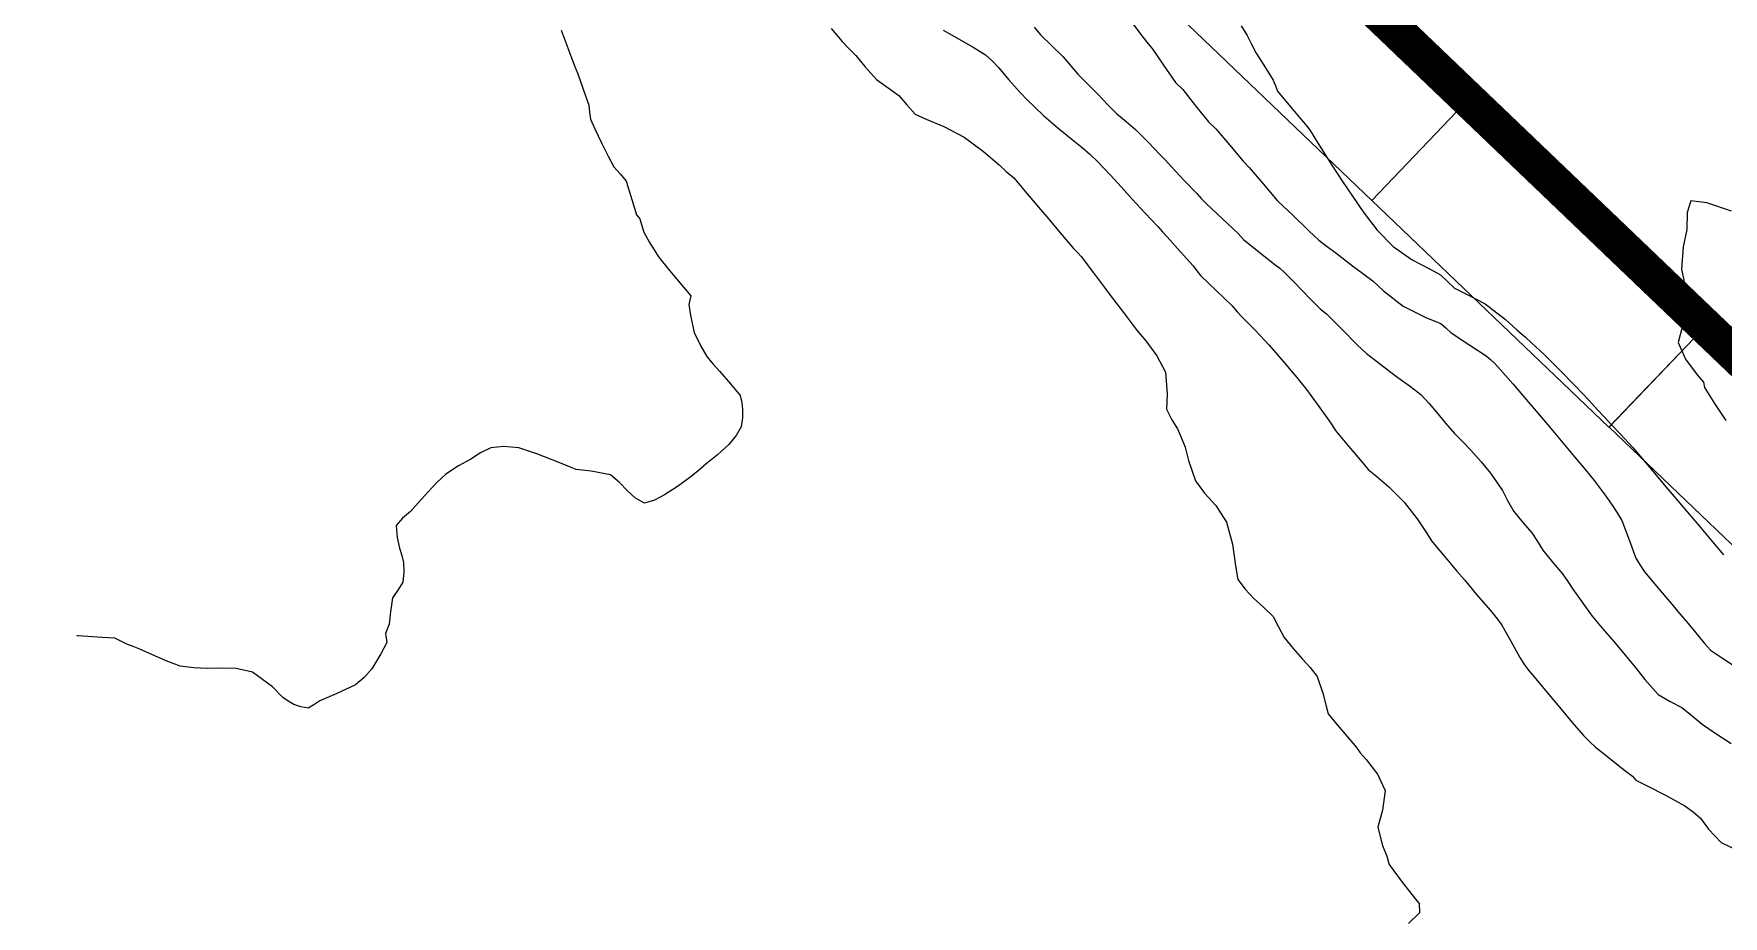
# Model space of a CAD drawing. Header units: metres. Extents: x 354768 to 355417, y 9249536 to 9250102.
# Drawn here: x 354813.39 to 354829.86, y 9249834.51 to 9249843.12 of the extents above; entities that cross this region are included whole.
import ezdxf

# ---------------------------------------------------------------- set-up
doc = ezdxf.new("R2010")
doc.units = ezdxf.units.M
doc.header["$LTSCALE"] = 0.25
doc.linetypes.add('DASHED', pattern=[1.524, 1.27, -0.254])
for name, color, linetype, lineweight in [('ARQ-BASE', 8, 'CONTINUOUS', 13), ('ARQ-VEREDA', 9, 'CONTINUOUS', 9), ('LIMITE-INTERV', 1, 'DASHED', 70)]:
    doc.layers.add(name, color=color, linetype=linetype, lineweight=lineweight)
doc.layers.add('CURVAS', color=33, linetype='CONTINUOUS', lineweight=13, true_color=0xb08860)

# ---------------------------------------------------------------- blocks, each defined once
blk = doc.blocks.new('ARQUITECTURA_BASE')
at = {"layer": 'ARQ-VEREDA'}
for points in [[(354824.126, 9249843.707), (354826.438, 9249841.494), (354827.268, 9249842.361), (354824.956, 9249844.574), (354824.126, 9249843.707)], [(354826.438, 9249841.494), (354828.75, 9249839.282), (354829.58, 9249840.149), (354827.268, 9249842.361), (354826.438, 9249841.494)], [(354828.751, 9249839.282), (354831.062, 9249837.07), (354831.892, 9249837.937), (354829.58, 9249840.149), (354828.751, 9249839.282)]]:
    blk.add_lwpolyline(points, close=True, dxfattribs=at)
blk = doc.blocks.new('CURVAS_DE_NIVEL')
at = {"layer": 'CURVAS'}
for points in [[(354818.534, 9249843.154), (354818.602, 9249842.974), (354818.664, 9249842.808), (354818.695, 9249842.728), (354818.747, 9249842.58), (354818.802, 9249842.422), (354818.81, 9249842.354), (354818.82, 9249842.286), (354818.862, 9249842.191), (354818.926, 9249842.056), (354818.99, 9249841.925), (354819.046, 9249841.822), (354819.107, 9249841.752), (354819.165, 9249841.681), (354819.223, 9249841.504), (354819.266, 9249841.354), (354819.298, 9249841.315), (354819.316, 9249841.258), (354819.34, 9249841.186), (354819.391, 9249841.089), (354819.48, 9249840.945), (354819.588, 9249840.81), (354819.727, 9249840.647), (354819.798, 9249840.563), (354819.778, 9249840.478), (354819.793, 9249840.37), (354819.83, 9249840.205), (354819.894, 9249840.071), (354819.954, 9249839.972), (354820.013, 9249839.9), (354820.075, 9249839.829), (354820.183, 9249839.705), (354820.277, 9249839.59), (354820.293, 9249839.524), (354820.302, 9249839.455), (354820.301, 9249839.374), (354820.289, 9249839.285), (354820.239, 9249839.202), (354820.168, 9249839.112), (354820.056, 9249839.013), (354819.942, 9249838.921), (354819.865, 9249838.854), (354819.786, 9249838.79), (354819.666, 9249838.704), (354819.54, 9249838.622), (354819.441, 9249838.568), (354819.345, 9249838.539), (354819.258, 9249838.589), (354819.176, 9249838.663), (354819.1, 9249838.743), (354819.013, 9249838.817), (354818.826, 9249838.853), (354818.679, 9249838.868), (354818.63, 9249838.888), (354818.518, 9249838.935), (354818.295, 9249839.023), (354818.121, 9249839.081), (354817.969, 9249839.094), (354817.845, 9249839.081), (354817.747, 9249839.033), (354817.653, 9249838.971), (354817.532, 9249838.903), (354817.408, 9249838.824), (354817.32, 9249838.741), (354817.237, 9249838.652), (354817.142, 9249838.547), (354817.062, 9249838.459), (354816.986, 9249838.394), (354816.925, 9249838.324), (354816.934, 9249838.206), (354816.957, 9249838.1), (354816.978, 9249838.031), (354816.996, 9249837.963), (354816.999, 9249837.871), (354816.99, 9249837.769), (354816.94, 9249837.693), (354816.889, 9249837.617), (354816.868, 9249837.479), (354816.856, 9249837.361), (354816.819, 9249837.268), (354816.831, 9249837.181), (354816.774, 9249837.069), (354816.687, 9249836.925), (354816.612, 9249836.84), (354816.526, 9249836.767), (354816.34, 9249836.68), (354816.178, 9249836.613), (354816.122, 9249836.573), (354816.065, 9249836.539), (354815.994, 9249836.553), (354815.926, 9249836.577), (354815.87, 9249836.609), (354815.817, 9249836.644), (354815.719, 9249836.749), (354815.522, 9249836.891), (354815.362, 9249836.926), (354815.205, 9249836.929), (354815.082, 9249836.928), (354814.949, 9249836.934), (354814.818, 9249836.951), (354814.681, 9249837.002), (354814.517, 9249837.075), (354814.424, 9249837.117), (354814.359, 9249837.141), (354814.296, 9249837.165), (354814.239, 9249837.195), (354814.18, 9249837.222), (354814.055, 9249837.231), (354813.824, 9249837.245), (354813.81, 9249837.247)], [(354822.259, 9249843.155), (354822.361, 9249843.097), (354822.551, 9249842.988), (354822.671, 9249842.916), (354822.735, 9249842.856), (354822.796, 9249842.791), (354822.899, 9249842.671), (354823.007, 9249842.546), (354823.076, 9249842.475), (354823.147, 9249842.406), (354823.24, 9249842.321), (354823.375, 9249842.202), (354823.514, 9249842.09), (354823.613, 9249842.012), (354823.689, 9249841.944), (354823.762, 9249841.874), (354823.886, 9249841.744), (354823.998, 9249841.624), (354824.049, 9249841.564), (354824.099, 9249841.505), (354824.227, 9249841.37), (354824.351, 9249841.239), (354824.396, 9249841.189), (354824.442, 9249841.14), (354824.57, 9249840.996), (354824.696, 9249840.855), (354824.732, 9249840.808), (354824.768, 9249840.761), (354824.922, 9249840.612), (354825.071, 9249840.468), (354825.123, 9249840.406), (354825.177, 9249840.352), (354825.298, 9249840.231), (354825.438, 9249840.082), (354825.581, 9249839.917), (354825.705, 9249839.767), (354825.759, 9249839.7), (354825.791, 9249839.661), (354825.914, 9249839.493), (354826.039, 9249839.321), (354826.081, 9249839.251), (354826.211, 9249839.096), (354826.342, 9249838.94), (354826.403, 9249838.869), (354826.467, 9249838.816), (354826.604, 9249838.699), (354826.753, 9249838.551), (354826.88, 9249838.386), (354826.977, 9249838.24), (354827.018, 9249838.173), (354827.064, 9249838.118), (354827.137, 9249838.032), (354827.267, 9249837.877), (354827.34, 9249837.791), (354827.386, 9249837.736), (354827.459, 9249837.65), (354827.59, 9249837.495), (354827.662, 9249837.409), (354827.706, 9249837.351), (354827.789, 9249837.2), (354827.881, 9249837.035), (354827.921, 9249836.974), (354827.962, 9249836.913), (354828.069, 9249836.786), (354828.18, 9249836.655), (354828.232, 9249836.593), (354828.284, 9249836.531), (354828.392, 9249836.401), (354828.502, 9249836.273), (354828.56, 9249836.215), (354828.619, 9249836.16), (354828.724, 9249836.077), (354828.89, 9249835.946), (354828.978, 9249835.877), (354829.013, 9249835.838), (354829.065, 9249835.812), (354829.13, 9249835.779), (354829.302, 9249835.69), (354829.491, 9249835.587), (354829.57, 9249835.529), (354829.644, 9249835.466), (354829.719, 9249835.361), (354829.843, 9249835.229), (354830.008, 9249835.153)], [(354821.164, 9249843.171), (354821.271, 9249843.044), (354821.339, 9249842.977), (354821.407, 9249842.909), (354821.493, 9249842.802), (354821.607, 9249842.673), (354821.72, 9249842.592), (354821.825, 9249842.519), (354821.903, 9249842.426), (354821.984, 9249842.337), (354822.091, 9249842.286), (354822.263, 9249842.214), (354822.461, 9249842.11), (354822.652, 9249841.97), (354822.804, 9249841.84), (354822.871, 9249841.777), (354822.948, 9249841.714), (354823.078, 9249841.56), (354823.207, 9249841.407), (354823.271, 9249841.331), (354823.4, 9249841.178), (354823.53, 9249841.025), (354823.567, 9249840.986), (354823.604, 9249840.948), (354823.724, 9249840.789), (354823.841, 9249840.633), (354823.887, 9249840.569), (354824.015, 9249840.4), (354824.142, 9249840.233), (354824.178, 9249840.189), (354824.233, 9249840.124), (354824.342, 9249839.979), (354824.427, 9249839.819), (354824.441, 9249839.607), (354824.434, 9249839.458), (354824.487, 9249839.354), (354824.544, 9249839.264), (354824.583, 9249839.176), (354824.618, 9249839.087), (354824.649, 9249838.956), (354824.719, 9249838.757), (354824.807, 9249838.637), (354824.917, 9249838.518), (354825.019, 9249838.356), (354825.08, 9249838.139), (354825.107, 9249837.929), (354825.131, 9249837.797), (354825.202, 9249837.7), (354825.288, 9249837.611), (354825.386, 9249837.521), (354825.475, 9249837.433), (354825.529, 9249837.333), (354825.582, 9249837.231), (354825.669, 9249837.123), (354825.76, 9249837.019), (354825.836, 9249836.936), (354825.904, 9249836.849), (354825.959, 9249836.686), (354825.992, 9249836.56), (354826.011, 9249836.485), (354826.083, 9249836.398), (354826.215, 9249836.242), (354826.288, 9249836.156), (354826.325, 9249836.103), (354826.383, 9249836.039), (354826.492, 9249835.897), (354826.567, 9249835.738), (354826.54, 9249835.545), (354826.496, 9249835.379), (354826.541, 9249835.2), (354826.583, 9249835.097), (354826.607, 9249835.015), (354826.735, 9249834.844), (354826.862, 9249834.678), (354826.898, 9249834.635), (354826.902, 9249834.544), (354826.796, 9249834.44)], [(354823.144, 9249843.186), (354823.208, 9249843.111), (354823.312, 9249843.009), (354823.425, 9249842.898), (354823.499, 9249842.812), (354823.572, 9249842.725), (354823.661, 9249842.635), (354823.766, 9249842.531), (354823.864, 9249842.428), (354823.952, 9249842.338), (354824.043, 9249842.263), (354824.134, 9249842.187), (354824.261, 9249842.059), (354824.367, 9249841.947), (354824.424, 9249841.887), (354824.48, 9249841.826), (354824.609, 9249841.69), (354824.732, 9249841.562), (354824.778, 9249841.511), (354824.824, 9249841.462), (354824.983, 9249841.313), (354825.134, 9249841.172), (354825.186, 9249841.113), (354825.337, 9249840.993), (354825.493, 9249840.869), (354825.539, 9249840.832), (354825.583, 9249840.794), (354825.679, 9249840.696), (354825.843, 9249840.527), (354825.933, 9249840.435), (354825.995, 9249840.389), (354826.141, 9249840.241), (354826.294, 9249840.085), (354826.339, 9249840.043), (354826.385, 9249840.001), (354826.513, 9249839.902), (354826.692, 9249839.766), (354826.814, 9249839.679), (354826.915, 9249839.601), (354826.993, 9249839.517), (354827.067, 9249839.428), (354827.155, 9249839.322), (354827.243, 9249839.219), (354827.324, 9249839.139), (354827.404, 9249839.059), (354827.504, 9249838.945), (354827.594, 9249838.834), (354827.654, 9249838.75), (354827.711, 9249838.664), (354827.762, 9249838.566), (354827.822, 9249838.46), (354827.913, 9249838.35), (354827.997, 9249838.251), (354828.052, 9249838.166), (354828.106, 9249838.081), (354828.204, 9249837.962), (354828.298, 9249837.85), (354828.349, 9249837.776), (354828.399, 9249837.701), (354828.494, 9249837.566), (354828.585, 9249837.439), (354828.635, 9249837.38), (354828.684, 9249837.322), (354828.796, 9249837.189), (354828.908, 9249837.057), (354828.957, 9249836.998), (354829.007, 9249836.939), (354829.099, 9249836.82), (354829.23, 9249836.674), (354829.346, 9249836.606), (354829.462, 9249836.546), (354829.562, 9249836.466), (354829.66, 9249836.383), (354829.783, 9249836.299), (354829.94, 9249836.196)], [(354824.096, 9249843.23), (354824.208, 9249843.085), (354824.257, 9249843.021), (354824.294, 9249842.977), (354824.407, 9249842.813), (354824.523, 9249842.644), (354824.593, 9249842.575), (354824.719, 9249842.418), (354824.846, 9249842.262), (354824.916, 9249842.193), (354825.049, 9249842.035), (354825.182, 9249841.878), (354825.243, 9249841.815), (354825.378, 9249841.655), (354825.513, 9249841.495), (354825.573, 9249841.439), (354825.664, 9249841.352), (354825.828, 9249841.194), (354825.92, 9249841.105), (354825.993, 9249841.052), (354826.085, 9249840.982), (354826.248, 9249840.857), (354826.346, 9249840.783), (354826.398, 9249840.744), (354826.45, 9249840.705), (354826.55, 9249840.612), (354826.742, 9249840.463), (354826.972, 9249840.35), (354827.111, 9249840.294), (354827.161, 9249840.249), (354827.21, 9249840.203), (354827.384, 9249840.088), (354827.553, 9249839.977), (354827.594, 9249839.943), (354827.635, 9249839.907), (354827.692, 9249839.842), (354827.815, 9249839.7), (354827.962, 9249839.529), (354828.078, 9249839.393), (354828.17, 9249839.285), (354828.285, 9249839.148), (354828.415, 9249838.994), (354828.521, 9249838.867), (354828.605, 9249838.763), (354828.712, 9249838.619), (354828.781, 9249838.52), (354828.831, 9249838.446), (354828.877, 9249838.37), (354828.947, 9249838.183), (354829.013, 9249838.003), (354829.053, 9249837.936), (354829.097, 9249837.87), (354829.198, 9249837.749), (354829.305, 9249837.624), (354829.362, 9249837.556), (354829.419, 9249837.488), (354829.523, 9249837.365), (354829.627, 9249837.241), (354829.683, 9249837.172), (354829.741, 9249837.106), (354829.856, 9249837.027), (354830.039, 9249836.908)], [(354825.162, 9249843.196), (354825.221, 9249843.104), (354825.265, 9249843.018), (354825.309, 9249842.932), (354825.4, 9249842.789), (354825.477, 9249842.666), (354825.497, 9249842.612), (354825.518, 9249842.559), (354825.644, 9249842.408), (354825.771, 9249842.259), (354825.804, 9249842.219), (354825.836, 9249842.177), (354825.908, 9249842.059), (354826.046, 9249841.838), (354826.152, 9249841.678), (354826.248, 9249841.537), (354826.291, 9249841.474), (354826.324, 9249841.426), (354826.372, 9249841.357), (354826.489, 9249841.205), (354826.647, 9249841.044), (354826.832, 9249840.916), (354827.007, 9249840.822), (354827.106, 9249840.769), (354827.174, 9249840.703), (354827.243, 9249840.638), (354827.361, 9249840.581), (354827.543, 9249840.484), (354827.74, 9249840.331), (354827.853, 9249840.231), (354827.894, 9249840.196), (354827.935, 9249840.16), (354827.995, 9249840.105), (354828.12, 9249839.986), (354828.268, 9249839.841), (354828.419, 9249839.685), (354828.556, 9249839.541), (354828.636, 9249839.455), (354828.705, 9249839.379), (354828.775, 9249839.304), (354828.863, 9249839.213), (354828.984, 9249839.083), (354829.072, 9249838.98), (354829.177, 9249838.854), (354829.306, 9249838.7), (354829.421, 9249838.563), (354829.513, 9249838.455), (354829.628, 9249838.318), (354829.759, 9249838.162), (354829.867, 9249838.035)], [(354829.945, 9249841.39), (354829.704, 9249841.469), (354829.548, 9249841.489), (354829.512, 9249841.375), (354829.508, 9249841.212), (354829.474, 9249841.042), (354829.456, 9249840.822), (354829.5, 9249840.626), (354829.533, 9249840.443), (354829.468, 9249840.271), (354829.424, 9249840.108), (354829.496, 9249839.946), (354829.611, 9249839.792), (354829.672, 9249839.721), (354829.68, 9249839.669), (354829.78, 9249839.514), (354829.888, 9249839.348)]]:
    blk.add_lwpolyline(points, dxfattribs=at)
blk = doc.blocks.new('LIMITE_DE_INTERVENCION')
at = {"layer": 'LIMITE-INTERV', "const_width": 0.35}
blk.add_lwpolyline([(354813.64, 9249855.63), (354841.92, 9249883.91), (354871.13, 9249854.7), (354916.13, 9249854.7), (354916.13, 9249869.58), (354977.74, 9249869.58), (354977.74, 9249785.21), (354976.37, 9249784.1), (354969.93, 9249785.38), (354969.93, 9249791.81), (354955.81, 9249791.81), (354948.88, 9249794.19), (354936.64, 9249794.19), (354936.64, 9249792.02), (354926.97, 9249793.95), (354926.97, 9249800.53), (354919.17, 9249800.53), (354919.17, 9249802.42), (354907.61, 9249802.61), (354883.57, 9249802.61), (354879.56, 9249803.41), (354859.72, 9249811.52)], close=True, dxfattribs=at)

msp = doc.modelspace()

# ---------------------------------------------------------------- block references
at = {"layer": 'ARQ-BASE'}
msp.add_blockref('ARQUITECTURA_BASE', (0, 0), dxfattribs=at)
at = {"layer": 'CURVAS'}
msp.add_blockref('CURVAS_DE_NIVEL', (0, 0), dxfattribs=at)
at = {"layer": 'LIMITE-INTERV'}
msp.add_blockref('LIMITE_DE_INTERVENCION', (0, 0), dxfattribs=at)

doc.saveas('drawing.dxf')
